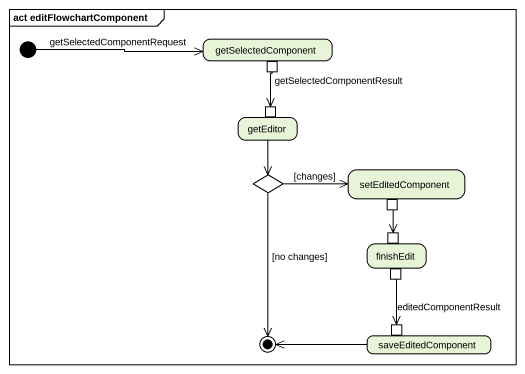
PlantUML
@startuml
mainframe act editFlowchartComponent
hide empty description
state getSelectedComponent {
  state getSelectedComponentResult <<outputPin>>
}
state getEditor {
  state pin1 <<inputPin>>
}
state choice1 <<choice>>
state setEditedComponent {
  state pin2 <<outputPin>>
}
state finishEdit {
  state pin3 <<inputPin>>
  state editedComponentResult <<outputPin>>
}
state saveEditedComponent {
  state pin4 <<inputPin>>
}
[*] -right-> getSelectedComponent : getSelectedComponentRequest
getSelectedComponentResult --> pin1
getEditor --> choice1
choice1 -right-> setEditedComponent : [changes]
pin2 --> pin3
editedComponentResult --> pin4
choice1 --> [*] : [no changes]
saveEditedComponent -left-> [*]
@enduml
